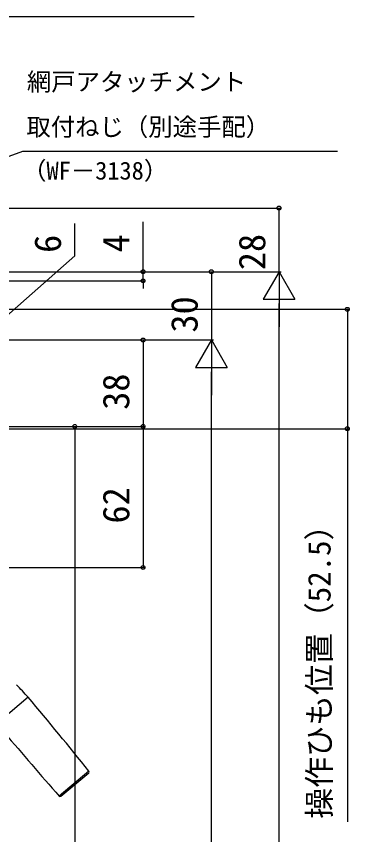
# Model space of a CAD drawing. Units: millimetres, scale not verified. Extents: x -700 to 700, y -1044 to 1038.
# Drawn here: x -199.6 to -53.3, y 434.5 to 794.2 of the extents above; entities that cross this region are included whole.
import ezdxf
from ezdxf.enums import TextEntityAlignment as Align

# ---------------------------------------------------------------- set-up
doc = ezdxf.new("R2010")
doc.units = ezdxf.units.MM
doc.header["$LTSCALE"] = 6
doc.layers.add('0-5_YKK_13', color=4, linetype='Continuous')
doc.layers.add('0-7_YKK_D', color=6, linetype='Continuous')
doc.styles.add('ＭＳ ゴシック', font='')
doc.styles.get('ＭＳ ゴシック').set_extended_font_data('MS Gothic')

msp = doc.modelspace()

# ---------------------------------------------------------------- linework, layer by layer
at = {"layer": '0-5_YKK_13'}
for p, q in [((-194.406, 494.851), (-206.372, 484.81)), ((-167.776, 462.354), (-180.816, 451.412)), ((-180.12, 451.359), (-167.845, 461.659))]:
    msp.add_line(p, q, dxfattribs=at)
for centre, radius, start, end in [((-560.083, 153.852), 500, 43, 43.86879), ((-1578.266, -666.345), 1806.5, 38.66742, 40), ((1175.664, 1644.477), 1806.5, 220.16582, 221.33258), ((-168.167, 462.042), 0.5, 310, 38.66742), ((-180.441, 451.742), 0.5, 221.33258, 310)]:
    msp.add_arc(centre, radius, start, end, dxfattribs=at)
at = {"layer": '0-7_YKK_D'}
for p, q in [((-425.7, 709.896), (-83.289, 709.896)), ((-84.289, 681.896), (-84.289, 709.896)), ((-144, 681.896), (-144, 703.787)), ((-360.25, 681.896), (-83.289, 681.896)), ((-360.25, 681.896), (-83.289, 681.896)), ((-359, 681.896), (-113, 681.896)), ((-358, 681.896), (-143, 681.896)), ((-144, 677.896), (-144, 681.896)), ((-114, 681.896), (-114, 651.896)), ((-84.289, 681.896), (-91.289, 669.772)), ((-84.289, 681.896), (-77.289, 669.772)), ((-84.289, 681.896), (-84.289, 657.647)), ((-359.5, 677.896), (-143, 677.896)), ((-144, 677.896), (-144, 674.496)), ((-91.289, 669.772), (-77.289, 669.772)), ((-84.289, 155.896), (-84.289, 667.896)), ((-296.5, 665.396), (-53.289, 665.396)), ((-373.9, 651.896), (-143, 651.896)), ((-373.9, 651.896), (-113, 651.896)), ((-373.9, 651.896), (-113, 651.896)), ((-144, 651.896), (-144, 613.896)), ((-114, 651.896), (-121, 639.772)), ((-114, 651.896), (-107, 639.772)), ((-114, 651.896), (-114, 627.647)), ((-121, 639.772), (-107, 639.772)), ((-114, 195.896), (-114, 637.896)), ((-375.5, 613.896), (-173, 613.896)), ((-374.5, 613.896), (-143, 613.896)), ((-374.5, 613.896), (-143, 613.896)), ((-299.987, 612.896), (-53.289, 612.896)), ((-174, 613.896), (-174, 209.896)), ((-144, 613.896), (-144, 551.895)), ((-389, 551.895), (-143, 551.895))]:
    msp.add_line(p, q, dxfattribs=at)
for points in [[(-305.5, 771.69), (-303.096, 774.094), (-283.037, 794.153), (-121.604, 794.153)], [(-365.45, 673.5), (-362.255, 674.663), (-196.767, 734.896), (-58.68, 734.896)], [(-204, 662.396), (-174, 688.958), (-174, 703.049)], [(-54.289, 665.396), (-54.289, 612.896), (-54.289, 440.086)]]:
    msp.add_lwpolyline(points, dxfattribs=at)
for centre in [(-84.289, 709.896), (-144, 681.896), (-114, 681.896), (-144, 677.896), (-54.289, 665.396), (-144, 651.896), (-174, 613.896), (-144, 613.896), (-144, 613.896), (-54.289, 612.896), (-144, 551.895)]:
    msp.add_circle(centre, 0.85, dxfattribs=at)

# ---------------------------------------------------------------- texts
at = {"layer": '0-7_YKK_D', "style": 'ＭＳ ゴシック'}
for s, p in [('網戸アタッチメント', (-195.025, 759.135)), ('取付ねじ（別途手配）', (-195.208, 739.296)), ('（WF－3138）', (-197.092, 720.064))]:
    msp.add_text(s, height=7.845, dxfattribs=at).set_placement(p, align=Align.BOTTOM_LEFT)
for s, height, p in [('6', 11.73, (-176.5, 690.185)), ('4', 11.73, (-146.5, 690.378)), ('28', 11.73, (-86.789, 682.581)), ('30', 11.73, (-116.5, 655.147)), ('38', 11.73, (-146.5, 621.214)), ('62', 11.73, (-146.5, 571.214)), ('操作ひも位置（52.5）', 9.971, (-58.643, 441.427))]:
    msp.add_text(s, height=height, rotation=90, dxfattribs=at).set_placement(p, align=Align.BOTTOM_LEFT)

doc.saveas('drawing.dxf')
